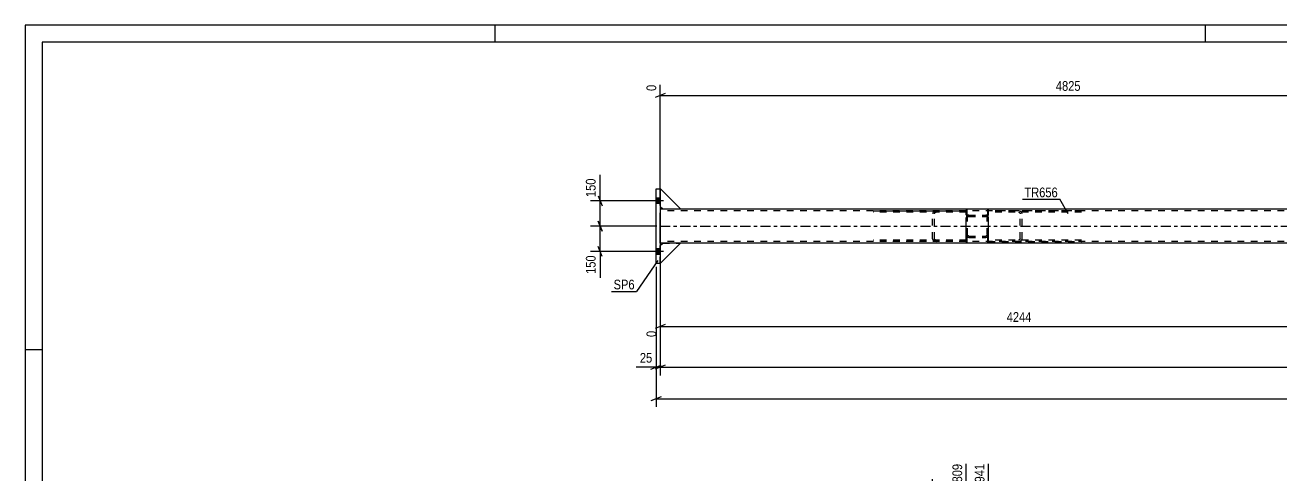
# Model space of a CAD drawing. Header units: millimetres. Extents: x -188 to 1001, y -654 to 187.
# Drawn here: x -187.8 to 183.5, y 54.2 to 187.2 of the extents above; entities that cross this region are included whole.
import ezdxf

# ---------------------------------------------------------------- set-up
doc = ezdxf.new("R2010")
doc.units = ezdxf.units.MM
doc.linetypes.add('DXK_LINE_DOT2', pattern=[3.9198, 1.9599, -1.9599])
doc.linetypes.add('DXK_LINE_DOT3', pattern=[5.9187, 2.979, -0.9799, 0.9799, -0.9799])
doc.styles.add('Arial Narrow', font='ARIALN.TTF', dxfattribs={"height": 0.2})

# ---------------------------------------------------------------- blocks, each defined once
blk = doc.blocks.new('Unknown-761542699-1162')
at = {"color": 5, "linetype": 'Continuous'}
for p, q in [((1001.2, 187.19), (-187.8, 187.19)), ((-187.8, 187.19), (-187.8, -653.81)), ((-48.8, 182.19), (-48.8, 187.19)), ((161.2, 182.19), (161.2, 187.19)), ((996.2, 182.19), (-182.8, 182.19)), ((-182.8, 182.19), (-182.8, -648.81)), ((-182.8, 91.19), (-187.8, 91.19))]:
    blk.add_line(p, q, dxfattribs=at)
blk = doc.blocks.new('Part-761542699-5061 - 4984')
at = {"color": 2, "linetype": 'Continuous'}
for p, q in [((0, 121.99), (0.75, 122.74)), ((6, 122.74), (0, 116.74)), ((6, 122.74), (0.75, 122.74))]:
    blk.add_line(p, q, dxfattribs=at)
at = {"color": 7, "linetype": 'DXK_LINE_DOT2'}
blk.add_line((0, 116.74), (0, 121.99), dxfattribs=at)
blk = doc.blocks.new('Part-761542699-5052 - 4984')
at = {"color": 2, "linetype": 'Continuous'}
for p, q in [((6, 132.85), (0, 138.85)), ((0, 138.85), (0, 138.74)), ((0, 133.6), (0.75, 132.85)), ((0.75, 132.85), (6, 132.85))]:
    blk.add_line(p, q, dxfattribs=at)
at = {"color": 7, "linetype": 'DXK_LINE_DOT2'}
blk.add_line((0, 138.74), (0, 133.6), dxfattribs=at)
blk = doc.blocks.new('Part-761542699-5055 - 4984')
at = {"color": 7, "linetype": 'DXK_LINE_DOT2'}
for p, q in [((6, 132.85), (0, 138.85)), ((0, 138.85), (0, 133.6)), ((0, 133.6), (0.75, 132.85)), ((0.75, 132.85), (6, 132.85))]:
    blk.add_line(p, q, dxfattribs=at)
blk = doc.blocks.new('Part-761542699-5058 - 4984')
at = {"color": 7, "linetype": 'DXK_LINE_DOT2'}
for p, q in [((0, 121.99), (0.75, 122.74)), ((6, 122.74), (0, 116.74)), ((0.75, 122.74), (6, 122.74)), ((0, 116.74), (0, 121.99))]:
    blk.add_line(p, q, dxfattribs=at)
blk = doc.blocks.new('Part-761542699-5064 - 4984')
at = {"color": 7, "linetype": 'DXK_LINE_DOT2'}
for p, q in [((0, 121.99), (0.75, 122.74)), ((6, 122.74), (0, 116.74)), ((0.75, 122.74), (6, 122.74)), ((0, 116.74), (0, 121.99))]:
    blk.add_line(p, q, dxfattribs=at)
blk = doc.blocks.new('Part-761542699-5070 - 4984')
at = {"color": 2, "linetype": 'Continuous'}
for p, q in [((241.25, 132.74), (0, 132.74)), ((0, 123.74), (0, 131.74)), ((0.75, 122.74), (0, 122.74)), ((212.18, 122.74), (6, 122.74))]:
    blk.add_line(p, q, dxfattribs=at)
at = {"color": 7, "linetype": 'DXK_LINE_DOT2'}
for p, q in [((0, 132.74), (0, 131.74)), ((0, 132.74), (0, 132.45)), ((890, 132.24), (0, 132.24)), ((0, 122.74), (0, 123.74)), ((890, 123.24), (0, 123.24)), ((6, 122.74), (0.75, 122.74))]:
    blk.add_line(p, q, dxfattribs=at)
at = {"color": 7, "linetype": 'DXK_LINE_DOT3'}
blk.add_line((0, 127.74), (890, 127.74), dxfattribs=at)
blk = doc.blocks.new('Part-761542699-5122 - 4984')
at = {"color": 2, "linetype": 'Continuous'}
for p, q in [((-1.25, 116.74), (-1.25, 138.74)), ((-1.25, 138.74), (0, 138.74)), ((0, 138.74), (0, 116.74)), ((0, 116.74), (-1.25, 116.74))]:
    blk.add_line(p, q, dxfattribs=at)
blk = doc.blocks.new('Part-761542699-5183 - 4984')
at = {"color": 7, "linetype": 'DXK_LINE_DOT2'}
for p, q in [((90.51, 130.54), (90.45, 130.24)), ((90.45, 125.24), (90.45, 130.24)), ((90.85, 130.24), (90.88, 130.39)), ((90.85, 125.24), (90.85, 130.24)), ((91.25, 131.04), (90.94, 130.98)), ((91.1, 130.61), (91.25, 130.64)), ((91.25, 131.04), (96.25, 131.04)), ((91.25, 130.64), (96.25, 130.64)), ((96.56, 130.98), (96.25, 131.04)), ((96.25, 130.64), (96.4, 130.61)), ((96.62, 130.39), (96.65, 130.24)), ((96.65, 125.24), (96.65, 130.24)), ((97.05, 130.24), (96.99, 130.54)), ((97.05, 125.24), (97.05, 130.24)), ((90.45, 125.24), (90.51, 124.93)), ((90.88, 125.09), (90.85, 125.24)), ((90.94, 124.5), (91.25, 124.44)), ((91.25, 124.84), (91.1, 124.87)), ((91.25, 124.84), (96.25, 124.84)), ((91.25, 124.44), (96.25, 124.44)), ((96.4, 124.87), (96.25, 124.84)), ((96.25, 124.44), (96.56, 124.5)), ((96.65, 125.24), (96.62, 125.09)), ((96.99, 124.93), (97.05, 125.24))]:
    blk.add_line(p, q, dxfattribs=at)
for centre, radius, start, end in [((91.25, 130.24), 0.8, 112.5, 157.5), ((91.25, 130.24), 0.4, 112.5, 157.5), ((96.25, 130.24), 0.4, 22.5, 67.5), ((96.25, 130.24), 0.8, 22.5, 67.5), ((91.25, 125.24), 0.8, 202.5, 247.5), ((91.25, 125.24), 0.4, 202.5, 247.5), ((96.25, 125.24), 0.4, 292.5, 337.5), ((96.25, 125.24), 0.8, 292.5, 337.5)]:
    blk.add_arc(centre, radius, start, end, dxfattribs=at)
blk = doc.blocks.new('Bolt-761542699-5016 - 4984')
at = {"linetype": 'Continuous'}
for points in [[(-1.25, 136.06), (-1.25, 134.41), (0, 134.41), (0, 136.06)], [(-1.25, 136.06), (-1.25, 134.41), (0, 134.41), (0, 136.06)], [(-1.25, 121.06), (-1.25, 119.41), (0, 119.41), (0, 121.06)], [(-1.25, 121.06), (-1.25, 119.41), (0, 119.41), (0, 121.06)]]:
    blk.add_hatch(color=1, dxfattribs=at).paths.add_polyline_path(points)
at = {"color": 1, "linetype": 'Continuous'}
for p, q in [((0.95, 135.24), (-5, 135.24)), ((0.95, 135.24), (-5, 135.24)), ((0, 136.06), (-1.25, 136.06)), ((0, 136.06), (-1.25, 136.06)), ((0, 134.41), (-1.25, 134.41)), ((0, 134.41), (-1.25, 134.41)), ((0.95, 120.24), (-5, 120.24)), ((0.95, 120.24), (-5, 120.24)), ((0, 121.06), (-1.25, 121.06)), ((0, 121.06), (-1.25, 121.06)), ((0, 119.41), (-1.25, 119.41)), ((0, 119.41), (-1.25, 119.41))]:
    blk.add_line(p, q, dxfattribs=at)
blk = doc.blocks.new('Part-761542699-5027 - 4984')
at = {"color": 7, "linetype": 'DXK_LINE_DOT2'}
for p, q in [((97.05, 132.54), (96.75, 132.54)), ((96.75, 132.54), (96.75, 131.04)), ((96.75, 131.04), (97.05, 131.04)), ((97.05, 131.04), (97.05, 132.54))]:
    blk.add_line(p, q, dxfattribs=at)
blk = doc.blocks.new('Part-761542699-5028 - 4984')
at = {"color": 7, "linetype": 'DXK_LINE_DOT2'}
for p, q in [((97.05, 124.44), (96.75, 124.44)), ((96.75, 124.44), (96.75, 122.94)), ((96.75, 122.94), (97.05, 122.94)), ((97.05, 122.94), (97.05, 124.44))]:
    blk.add_line(p, q, dxfattribs=at)
blk = doc.blocks.new('Part-761542699-5029 - 4984')
at = {"color": 7, "linetype": 'DXK_LINE_DOT2'}
for p, q in [((90.75, 124.44), (90.45, 124.44)), ((90.45, 124.44), (90.45, 122.94)), ((90.45, 122.94), (90.75, 122.94)), ((90.75, 122.94), (90.75, 124.44))]:
    blk.add_line(p, q, dxfattribs=at)
blk = doc.blocks.new('Part-761542699-5032 - 4984')
at = {"color": 7, "linetype": 'DXK_LINE_DOT2'}
for p, q in [((90.75, 132.54), (90.45, 132.54)), ((90.45, 132.54), (90.45, 131.04)), ((90.45, 131.04), (90.75, 131.04)), ((90.75, 131.04), (90.75, 132.54))]:
    blk.add_line(p, q, dxfattribs=at)
blk = doc.blocks.new('Part-761542699-5049 - 4984')
at = {"color": 7, "linetype": 'DXK_LINE_DOT2'}
for p, q in [((6, 132.85), (0, 138.85)), ((0, 138.85), (0, 133.6)), ((0, 133.6), (0.75, 132.85)), ((0.75, 132.85), (6, 132.85))]:
    blk.add_line(p, q, dxfattribs=at)
blk = doc.blocks.new('Part-761542699-5193 - 4984')
at = {"color": 7, "linetype": 'DXK_LINE_DOT2'}
for p, q in [((97.05, 123.24), (97.05, 132.24)), ((124.55, 132.24), (97.05, 132.24)), ((124.55, 131.84), (97.05, 131.84)), ((106.3, 132.18), (105.88, 132.24)), ((105.88, 131.84), (106.09, 131.81)), ((106.39, 131.59), (106.43, 131.44)), ((106.43, 124.04), (106.43, 131.44)), ((106.98, 131.44), (106.9, 131.74)), ((106.98, 124.04), (106.98, 131.44)), ((124.55, 123.64), (97.05, 123.64)), ((97.05, 123.24), (124.55, 123.24)), ((106.09, 123.67), (105.88, 123.64)), ((105.88, 123.24), (106.3, 123.3)), ((106.43, 124.04), (106.39, 123.89)), ((106.9, 123.73), (106.98, 124.04))]:
    blk.add_line(p, q, dxfattribs=at)
for centre, radius, start, end in [((105.97, 131.32), 0.501, 32.4104, 75.4453), ((106.05, 131.21), 1, 32.4104, 75.4453), ((105.97, 124.15), 0.501, 284.5547, 327.5896), ((106.05, 124.27), 1, 284.5547, 327.5896)]:
    blk.add_arc(centre, radius, start, end, dxfattribs=at)
blk = doc.blocks.new('Part-761542699-5194 - 4984')
at = {"color": 7, "linetype": 'DXK_LINE_DOT2'}
for p, q in [((62.96, 132.24), (90.45, 132.24)), ((90.45, 131.84), (62.96, 131.84)), ((80.6, 131.74), (80.52, 131.44)), ((80.52, 124.04), (80.52, 131.44)), ((81.07, 131.44), (81.11, 131.59)), ((81.07, 124.04), (81.07, 131.44)), ((81.62, 132.24), (81.2, 132.18)), ((81.41, 131.81), (81.62, 131.84)), ((90.45, 123.24), (90.45, 132.24)), ((90.45, 123.64), (62.96, 123.64)), ((90.45, 123.24), (62.96, 123.24)), ((80.52, 124.04), (80.6, 123.73)), ((81.11, 123.89), (81.07, 124.04)), ((81.2, 123.3), (81.62, 123.24)), ((81.62, 123.64), (81.41, 123.67))]:
    blk.add_line(p, q, dxfattribs=at)
for centre, radius, start, end in [((81.45, 131.21), 1, 104.5547, 147.5896), ((81.53, 131.32), 0.501, 104.5547, 147.5896), ((81.45, 124.27), 1, 212.4104, 255.4453), ((81.53, 124.15), 0.501, 212.4104, 255.4453)]:
    blk.add_arc(centre, radius, start, end, dxfattribs=at)
blk = doc.blocks.new('StraightDimension-761542699-26216 - 1399')
at = {"color": 7, "linetype": 'Continuous'}
for p, q in [((97.05, -6.5), (97.05, 57.48)), ((230.52, -6.5), (230.52, 52.98)), ((98.55, 44.96), (95.55, 43.76)), ((229.02, 43.76), (232.02, 44.96)), ((97.05, 44.36), (230.52, 44.36))]:
    blk.add_line(p, q, dxfattribs=at)
at = {"color": 0, "linetype": 'Continuous'}
blk.add_wipeout([(229.92, 53.58), (225.72, 53.58), (225.72, 45.06), (229.92, 45.06)], dxfattribs=at)
at = {"color": 0}
blk.add_wipeout([(168.04, 45.11), (168.04, 49.31), (159.53, 49.31), (159.53, 45.11)], dxfattribs=at)
at = {"color": 3, "linetype": 'Continuous', "style": 'Arial Narrow'}
blk.add_text('4610', height=2.863, rotation=90.0002, dxfattribs=at).set_placement((229.32, 45.66))
at = {"color": 3, "style": 'Arial Narrow'}
blk.add_text('2669', height=2.863, dxfattribs=at).set_placement((160.13, 45.71))
blk = doc.blocks.new('StraightDimension-761542699-26217 - 1399')
at = {"color": 7, "linetype": 'Continuous'}
for p, q in [((90.45, -6.5), (90.45, 57.48)), ((97.05, -6.5), (97.05, 57.48)), ((88.95, 43.76), (91.95, 44.96)), ((98.55, 44.96), (95.55, 43.76)), ((90.45, 44.36), (97.05, 44.36))]:
    blk.add_line(p, q, dxfattribs=at)
at = {"color": 0}
blk.add_wipeout([(97.09, 45.11), (97.09, 49.31), (90.41, 49.31), (90.41, 45.11)], dxfattribs=at)
at = {"color": 0, "linetype": 'Continuous'}
blk.add_wipeout([(96.45, 58.08), (92.25, 58.08), (92.25, 49.56), (96.45, 49.56)], dxfattribs=at)
at = {"color": 3, "linetype": 'Continuous', "style": 'Arial Narrow'}
blk.add_text('1941', height=2.863, rotation=90.0002, dxfattribs=at).set_placement((95.85, 50.16))
at = {"color": 3, "style": 'Arial Narrow'}
blk.add_text('132', height=2.863, dxfattribs=at).set_placement((91.01, 45.71))
blk = doc.blocks.new('StraightDimension-761542699-26218 - 1399')
at = {"color": 7, "linetype": 'Continuous'}
for p, q in [((90.45, -6.5), (90.45, 57.48)), ((80.52, -6.5), (80.52, 52.98)), ((79.02, 43.76), (82.02, 44.96)), ((91.95, 44.96), (88.95, 43.76)), ((80.52, 44.36), (90.45, 44.36))]:
    blk.add_line(p, q, dxfattribs=at)
at = {"color": 0}
blk.add_wipeout([(88.83, 45.11), (88.83, 49.31), (82.14, 49.31), (82.14, 45.11)], dxfattribs=at)
at = {"color": 0, "linetype": 'Continuous'}
blk.add_wipeout([(89.85, 58.08), (85.65, 58.08), (85.65, 49.56), (89.85, 49.56)], dxfattribs=at)
at = {"color": 3, "linetype": 'Continuous', "style": 'Arial Narrow'}
blk.add_text('1809', height=2.863, rotation=90.0002, dxfattribs=at).set_placement((89.25, 50.16))
at = {"color": 3, "style": 'Arial Narrow'}
blk.add_text('199', height=2.863, dxfattribs=at).set_placement((82.74, 45.71))
blk = doc.blocks.new('StraightDimension-761542699-30464 - 4984')
at = {"color": 7, "linetype": 'Continuous'}
for p, q in [((241.25, 146.34), (241.25, 175.03)), ((0, 133.85), (0, 169.55)), ((1.5, 167.02), (-1.5, 165.82)), ((0, 166.42), (241.25, 166.42)), ((239.75, 165.82), (242.75, 167.02))]:
    blk.add_line(p, q, dxfattribs=at)
at = {"color": 0, "linetype": 'Continuous'}
for points in [[(240.65, 175.63), (236.45, 175.63), (236.45, 167.12), (240.65, 167.12)], [(-0.6, 170.15), (-4.8, 170.15), (-4.8, 167.12), (-0.6, 167.12)]]:
    blk.add_wipeout(points, dxfattribs=at)
at = {"color": 0}
blk.add_wipeout([(124.88, 167.17), (124.88, 171.37), (116.37, 171.37), (116.37, 167.17)], dxfattribs=at)
at = {"color": 3, "linetype": 'Continuous', "style": 'Arial Narrow'}
for s, height, p in [('4825', 2.863, (240.05, 167.72)), ('0', 2.86, (-1.2, 167.72))]:
    blk.add_text(s, height=height, rotation=90.0002, dxfattribs=at).set_placement(p)
at = {"color": 3, "style": 'Arial Narrow'}
blk.add_text('4825', height=2.863, dxfattribs=at).set_placement((116.97, 167.77))
blk = doc.blocks.new('StraightDimension-761542699-30582 - 4984')
at = {"color": 7, "linetype": 'Continuous'}
for p, q in [((-1.25, 115.74), (-1.25, 83.64)), ((0, 115.74), (0, 83.64)), ((-2.75, 85.44), (0.25, 86.64)), ((1.5, 86.64), (-1.5, 85.44)), ((-1.25, 86.04), (0, 86.04))]:
    blk.add_line(p, q, dxfattribs=at)
at = {"color": 0}
blk.add_wipeout([(-1.78, 86.79), (-1.78, 90.99), (-6.63, 90.99), (-6.63, 86.79)], dxfattribs=at)
at = {"color": 7, "linetype": 'Continuous'}
blk.add_line((-1.25, 86.04), (-7.16, 86.04), dxfattribs=at)
blk.add_line((-1.25, 86.04), (-7.16, 86.04), dxfattribs=at)
at = {"color": 3, "style": 'Arial Narrow'}
blk.add_text('25', height=2.863, dxfattribs=at).set_placement((-6.03, 87.39))
blk = doc.blocks.new('StraightDimension-761542699-30512 - 4984')
at = {"color": 7, "linetype": 'Continuous'}
for p, q in [((0, 121.74), (0, 94.98)), ((212.18, 121.06), (212.18, 89.5)), ((1.5, 98.71), (-1.5, 97.51)), ((0, 98.11), (212.18, 98.11)), ((210.68, 97.51), (213.68, 98.71))]:
    blk.add_line(p, q, dxfattribs=at)
at = {"color": 0}
blk.add_wipeout([(110.35, 98.86), (110.35, 103.06), (101.84, 103.06), (101.84, 98.86)], dxfattribs=at)
at = {"color": 0, "linetype": 'Continuous'}
for points in [[(-0.6, 97.41), (-4.8, 97.41), (-4.8, 94.38), (-0.6, 94.38)], [(211.58, 97.41), (207.38, 97.41), (207.38, 88.9), (211.58, 88.9)]]:
    blk.add_wipeout(points, dxfattribs=at)
at = {"color": 3, "style": 'Arial Narrow'}
blk.add_text('4244', height=2.863, dxfattribs=at).set_placement((102.44, 99.46))
at = {"color": 3, "linetype": 'Continuous', "style": 'Arial Narrow'}
for s, height, p in [('0', 2.86, (-1.2, 94.98)), ('4244', 2.863, (210.98, 89.5))]:
    blk.add_text(s, height=height, rotation=90.0002, dxfattribs=at).set_placement(p)
blk = doc.blocks.new('StraightDimension-761542699-30581 - 4984')
at = {"color": 7, "linetype": 'Continuous'}
for p, q in [((0, 115.74), (0, 83.64)), ((1.5, 86.64), (-1.5, 85.44)), ((0, 86.04), (890, 86.04))]:
    blk.add_line(p, q, dxfattribs=at)
blk = doc.blocks.new('StraightDimension-761542699-30647 - 4984')
at = {"color": 7, "linetype": 'Continuous'}
for p, q in [((-1.25, 115.74), (-1.25, 74.31)), ((0.25, 77.31), (-2.75, 76.11)), ((-1.25, 76.71), (891.25, 76.71))]:
    blk.add_line(p, q, dxfattribs=at)
blk = doc.blocks.new('StraightDimension-761542699-30824 - 4984')
at = {"color": 7, "linetype": 'Continuous'}
for p, q in [((-2.25, 135.24), (-20.62, 135.24)), ((-18.37, 136.74), (-17.17, 133.74)), ((-17.77, 127.74), (-17.77, 135.24)), ((-1, 127.74), (-20.62, 127.74)), ((-17.17, 126.24), (-18.37, 129.24))]:
    blk.add_line(p, q, dxfattribs=at)
at = {"color": 0}
blk.add_wipeout([(-18.52, 142.45), (-22.72, 142.45), (-22.72, 135.76), (-18.52, 135.76)], dxfattribs=at)
at = {"color": 7, "linetype": 'Continuous'}
blk.add_line((-17.77, 135.24), (-17.77, 142.97), dxfattribs=at)
blk.add_line((-17.77, 135.24), (-17.77, 142.97), dxfattribs=at)
at = {"color": 3, "style": 'Arial Narrow'}
blk.add_text('150', height=2.863, rotation=90.0002, dxfattribs=at).set_placement((-19.12, 136.36))
blk = doc.blocks.new('StraightDimension-761542699-30825 - 4984')
at = {"color": 7, "linetype": 'Continuous'}
for p, q in [((-1, 127.74), (-20.62, 127.74)), ((-18.37, 129.24), (-17.17, 126.24)), ((-17.77, 120.24), (-17.77, 127.74)), ((-2.25, 120.24), (-20.62, 120.24)), ((-17.17, 118.74), (-18.37, 121.74))]:
    blk.add_line(p, q, dxfattribs=at)
at = {"color": 0}
blk.add_wipeout([(-18.52, 119.71), (-22.72, 119.71), (-22.72, 113.03), (-18.52, 113.03)], dxfattribs=at)
at = {"color": 7, "linetype": 'Continuous'}
blk.add_line((-17.77, 120.24), (-17.77, 112.5), dxfattribs=at)
blk.add_line((-17.77, 120.24), (-17.77, 112.5), dxfattribs=at)
at = {"color": 3, "style": 'Arial Narrow'}
blk.add_text('150', height=2.863, rotation=90.0002, dxfattribs=at).set_placement((-19.12, 113.63))
blk = doc.blocks.new('Mark-761542699-5066 - 4984')
at = {"color": 0}
blk.add_wipeout([(117.54, 136.3), (117.54, 139.3), (107.67, 139.3), (107.67, 136.3)], dxfattribs=at)
blk.add_wipeout([(117.54, 136.3), (117.54, 139.3), (107.67, 139.3), (107.67, 136.3)], dxfattribs=at)
at = {"color": 30, "linetype": 'Continuous'}
for p in [(107.07, 135.7), (120.64, 131.37)]:
    blk.add_line(p, (118.14, 135.7), dxfattribs=at)
at = {"color": 3, "style": 'Arial Narrow'}
blk.add_text('TR656', height=2.863, dxfattribs=at).set_placement((107.67, 136.3))
blk = doc.blocks.new('Mark-761542699-5118 - 4984')
at = {"color": 0}
blk.add_wipeout([(-7.58, 109.06), (-7.58, 112.06), (-13.79, 112.06), (-13.79, 109.06)], dxfattribs=at)
blk.add_wipeout([(-7.58, 109.06), (-7.58, 112.06), (-13.79, 112.06), (-13.79, 109.06)], dxfattribs=at)
at = {"color": 30, "linetype": 'Continuous'}
for p in [(-0.75, 117.55), (-14.39, 108.46)]:
    blk.add_line(p, (-6.98, 108.46), dxfattribs=at)
at = {"color": 3, "style": 'Arial Narrow'}
blk.add_text('SP6', height=2.863, dxfattribs=at).set_placement((-13.79, 109.06))

msp = doc.modelspace()

# ---------------------------------------------------------------- block references
for name in ['Unknown-761542699-1162', 'Part-761542699-5122 - 4984', 'Part-761542699-5052 - 4984', 'Part-761542699-5055 - 4984', 'Part-761542699-5049 - 4984', 'Bolt-761542699-5016 - 4984', 'Part-761542699-5070 - 4984', 'Part-761542699-5194 - 4984', 'Part-761542699-5032 - 4984', 'Part-761542699-5183 - 4984', 'Part-761542699-5027 - 4984', 'Part-761542699-5193 - 4984', 'Part-761542699-5061 - 4984', 'Part-761542699-5058 - 4984', 'Part-761542699-5064 - 4984', 'Part-761542699-5029 - 4984', 'Part-761542699-5028 - 4984']:
    msp.add_blockref(name, (0, 0))

# ---------------------------------------------------------------- next in the draw order: block references
for name in ['StraightDimension-761542699-30464 - 4984', 'StraightDimension-761542699-30582 - 4984', 'StraightDimension-761542699-26216 - 1399']:
    msp.add_blockref(name, (0, 0))

# ---------------------------------------------------------------- next in the draw order: block references
for name in ['StraightDimension-761542699-30824 - 4984', 'Mark-761542699-5066 - 4984', 'StraightDimension-761542699-30512 - 4984', 'StraightDimension-761542699-26217 - 1399']:
    msp.add_blockref(name, (0, 0))

# ---------------------------------------------------------------- next in the draw order: block references
for name in ['StraightDimension-761542699-30581 - 4984', 'StraightDimension-761542699-26218 - 1399']:
    msp.add_blockref(name, (0, 0))

# ---------------------------------------------------------------- next in the draw order: block references
msp.add_blockref('StraightDimension-761542699-30647 - 4984', (0, 0))

# ---------------------------------------------------------------- next in the draw order: block references
msp.add_blockref('StraightDimension-761542699-30825 - 4984', (0, 0))

# ---------------------------------------------------------------- next in the draw order: block references
msp.add_blockref('Mark-761542699-5118 - 4984', (0, 0))

doc.saveas('drawing.dxf')
